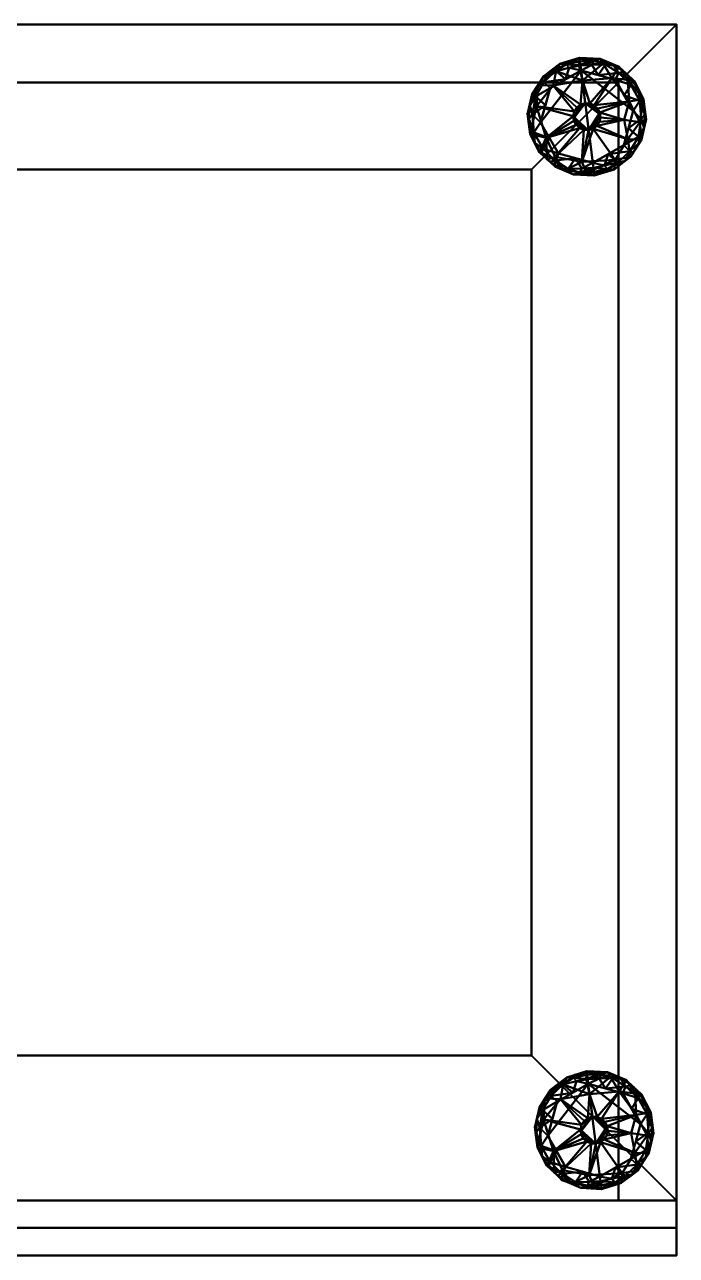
# Model space of a CAD drawing. Header units: millimetres. Extents: x -1145 to -245, y -164 to 264.
# Drawn here: x -470.1 to -245, y -161.5 to 263.5 of the extents above; entities that cross this region are included whole.
import ezdxf

# ---------------------------------------------------------------- set-up
doc = ezdxf.new("R2010")
doc.units = ezdxf.units.MM
doc.layers.add('A-GENM', color=7, linetype='Continuous', lineweight=40)

msp = doc.modelspace()

# ---------------------------------------------------------------- meshes
at = {"layer": 'A-GENM', "color": 45, "true_color": 0xad8360}
mesh = msp.add_polyface(dxfattribs=at)
corners = [(-245, 263.5, 700), (-1145, 263.5, 700), (-1145, 263.5, 725), (-245, 263.5, 725)]
mesh.append_faces([[corners[k] for k in face] for face in [(0, 1, 2, 3)]], dxfattribs={"color": 45})
mesh = msp.add_polyface(dxfattribs=at)
corners = [(-245, -161.5, 725), (-245, 263.5, 725), (-1145, 263.5, 725), (-1145, -161.5, 725)]
mesh.append_faces([[corners[k] for k in face] for face in [(1, 2, 3, 0)]], dxfattribs={"color": 45})
mesh = msp.add_polyface(dxfattribs=at)
corners = [(-245, 263.5, 700), (-245, -161.5, 700), (-1145, -161.5, 700), (-1145, 263.5, 700)]
mesh.append_faces([[corners[k] for k in face] for face in [(2, 3, 0, 1)]], dxfattribs={"color": 45})
at = {"layer": 'A-GENM', "color": 250, "true_color": 0x1d1d1d}
mesh = msp.add_polyface(dxfattribs=at)
corners = [(-1125, -142.5, 700), (-1125, 243.5, 700), (-265, 243.5, 700), (-265, -142.5, 700), (-245, -142.5, 700), (-245, 263.5, 700), (-1145, 263.5, 700), (-1145, -142.5, 700)]
mesh.append_faces([[corners[k] for k in face] for face in [(1, 2, 5, 6)]], dxfattribs={"vtx1": -1, "vtx3": -1, "color": 250})
mesh.append_faces([[corners[k] for k in face] for face in [(7, 0, 1, 6)]], dxfattribs={"vtx2": -1, "color": 250})
mesh.append_faces([[corners[k] for k in face] for face in [(2, 3, 4, 5)]], dxfattribs={"vtx3": -1, "color": 250})
mesh = msp.add_polyface(dxfattribs=at)
corners = [(-1125, -142.5, 37.47), (-1145, -142.5, 37.47), (-1145, 263.5, 37.47), (-245, 263.5, 37.47), (-245, -142.5, 37.47), (-265, -142.5, 37.47), (-265, 243.5, 37.47), (-1125, 243.5, 37.47)]
mesh.append_faces([[corners[k] for k in face] for face in [(6, 3, 4, 5)]], dxfattribs={"vtx0": -1, "color": 250})
mesh.append_faces([[corners[k] for k in face] for face in [(3, 6, 7, 2)]], dxfattribs={"vtx0": -1, "vtx2": -1, "color": 250})
mesh.append_faces([[corners[k] for k in face] for face in [(1, 2, 7, 0)]], dxfattribs={"vtx1": -1, "color": 250})
mesh = msp.add_polyface(dxfattribs=at)
corners = [(-1145, 263.5, 700), (-245, 263.5, 700), (-245, 263.5, 37.47), (-1145, 263.5, 37.47)]
mesh.append_faces([[corners[k] for k in face] for face in [(3, 0, 1, 2)]], dxfattribs={"color": 250})
mesh = msp.add_polyface(dxfattribs=at)
corners = [(-245, 263.5, 37.47), (-1145, 263.5, 37.47), (-1145, -142.5, 37.47), (-245, -142.5, 37.47), (-295, -92.5, 37.47), (-1095, -92.5, 37.47), (-1095, 213.5, 37.47), (-295, 213.5, 37.47)]
mesh.append_faces([[corners[k] for k in face] for face in [(0, 7, 4, 3), (3, 4, 5, 2)]], dxfattribs={"vtx0": -1, "vtx2": -1, "color": 250})
mesh.append_faces([[corners[k] for k in face] for face in [(6, 7, 0, 1), (5, 6, 1, 2)]], dxfattribs={"vtx1": -1, "vtx3": -1, "color": 250})
mesh = msp.add_polyface(dxfattribs=at)
corners = [(-245, 263.5, 17.47), (-245, -142.5, 17.47), (-1145, -142.5, 17.47), (-1145, 263.5, 17.47), (-295, -92.5, 17.47), (-295, 213.5, 17.47), (-1095, 213.5, 17.47), (-1095, -92.5, 17.47)]
mesh.append_faces([[corners[k] for k in face] for face in [(3, 6, 7, 2), (2, 7, 4, 1)]], dxfattribs={"vtx0": -1, "vtx2": -1, "color": 250})
mesh.append_faces([[corners[k] for k in face] for face in [(5, 6, 3, 0), (4, 5, 0, 1)]], dxfattribs={"vtx1": -1, "vtx3": -1, "color": 250})
mesh = msp.add_polyface(dxfattribs=at)
corners = [(-1145, 263.5, 37.47), (-245, 263.5, 37.47), (-245, 263.5, 17.47), (-1145, 263.5, 17.47)]
mesh.append_faces([[corners[k] for k in face] for face in [(0, 1, 2, 3)]], dxfattribs={"color": 250})
at = {"layer": 'A-GENM', "color": 45, "true_color": 0xad8360}
mesh = msp.add_polyface(dxfattribs=at)
corners = [(-245, -161.5, 700), (-245, 263.5, 700), (-245, 263.5, 725), (-245, -161.5, 725)]
mesh.append_faces([[corners[k] for k in face] for face in [(0, 1, 2, 3)]], dxfattribs={"color": 45})
at = {"layer": 'A-GENM', "color": 250, "true_color": 0x1d1d1d}
mesh = msp.add_polyface(dxfattribs=at)
corners = [(-245, 263.5, 700), (-245, -142.5, 700), (-245, -142.5, 37.47), (-245, 263.5, 37.47)]
mesh.append_faces([[corners[k] for k in face] for face in [(3, 0, 1, 2)]], dxfattribs={"color": 250})
mesh = msp.add_polyface(dxfattribs=at)
corners = [(-245, 263.5, 37.47), (-245, -142.5, 37.47), (-245, -142.5, 17.47), (-245, 263.5, 17.47)]
mesh.append_faces([[corners[k] for k in face] for face in [(3, 0, 1, 2)]], dxfattribs={"color": 250})
mesh = msp.add_polyface(dxfattribs=at)
corners = [(-273.34, 211.37, 4.38), (-280.46, 211.72, 4.38), (-287.02, 214.48, 4.38), (-292.24, 219.32, 4.38), (-295.49, 225.65, 4.38), (-296.38, 232.71, 4.38), (-294.81, 239.65, 4.38), (-290.95, 245.63, 4.38), (-285.29, 249.94, 4.38), (-278.48, 252.05, 4.38), (-278.43, 251.72, 2.69), (-278.31, 250.77, 1.26), (-278.14, 249.35, 0.31), (-277.92, 247.68, -0.02), (-288.63, 241.58, -0.02), (-291.88, 229.69, -0.02), (-285.77, 218.99, -0.02), (-273.89, 215.74, -0.02), (-273.68, 214.07, 0.31), (-273.5, 212.65, 1.26), (-273.38, 211.7, 2.69), (-282.35, 213.73, 1.15), (-286.62, 247.52, 1.15), (-278.33, 212.46, 1.46), (-283.04, 249.75, 1.46), (-288.83, 224.34, -0.02), (-290.25, 235.63, -0.02), (-294.18, 226.23, 1.13), (-293.7, 238.63, 1.15), (-277.71, 211.59, 4.38), (-282.66, 250.75, 4.38), (-294.65, 232.51, 0.87), (-291.06, 220.66, 0.87), (-286.79, 216.61, 0.77), (-279.83, 217.36, -0.02), (-283.74, 213.1, 4.38), (-284.95, 213.7, 2.66), (-288.73, 216.22, 2.56), (-288.12, 247.78, 4.38), (-289.14, 246.91, 2.66), (-290.78, 243.61, 1.11), (-291.86, 244.07, 2.73), (-283.28, 244.63, -0.02), (-292.88, 242.64, 4.38), (-277.63, 213.86, 0.37), (-282.02, 248.57, 0.37), (-295.94, 229.18, 4.38), (-295.95, 230.98, 2.45), (-295.64, 235.56, 2.56), (-293.85, 222.69, 2.51), (-291.6, 219.29, 2.36), (-289.63, 216.9, 4.38), (-293.83, 240.73, 2.47), (-295.54, 227.22, 2.64), (-295.59, 236.18, 4.38), (-293.87, 222.48, 4.38)]
mesh.append_faces([[corners[k] for k in face] for face in [(1, 23, 29), (25, 27, 15), (19, 23, 18), (13, 45, 12), (26, 28, 14), (17, 44, 34), (5, 47, 46), (3, 50, 51)]], dxfattribs={"vtx0": -1, "vtx1": -1, "color": 250})
mesh.append_faces([[corners[k] for k in face] for face in [(37, 36, 2), (18, 23, 44), (5, 48, 47), (49, 53, 27), (21, 23, 36), (20, 29, 23), (33, 36, 37), (33, 34, 21), (33, 32, 16), (52, 41, 40), (32, 27, 25), (32, 50, 49), (41, 7, 39), (24, 12, 45), (15, 27, 31), (24, 30, 10), (22, 40, 39), (32, 49, 27), (31, 28, 26), (8, 24, 39), (31, 27, 47), (34, 44, 21), (1, 36, 23), (21, 36, 33), (32, 33, 50), (37, 51, 50), (39, 40, 41), (22, 39, 24), (40, 14, 28), (22, 42, 40), (52, 43, 41), (44, 23, 21), (45, 22, 24), (22, 45, 42), (47, 27, 53), (28, 31, 48), (47, 48, 31), (52, 28, 48), (50, 3, 49), (6, 52, 48), (37, 50, 33), (28, 52, 40), (47, 53, 46), (4, 53, 49)]], dxfattribs={"vtx0": -1, "vtx1": -1, "vtx2": -1, "color": 250})
mesh.append_faces([[corners[k] for k in face] for face in [(44, 17, 18), (23, 19, 20), (31, 26, 15), (53, 4, 46), (24, 8, 30), (33, 16, 34), (37, 2, 51)]], dxfattribs={"vtx0": -1, "vtx2": -1, "color": 250})
mesh.append_faces([[corners[k] for k in face] for face in [(49, 3, 55, 4)]], dxfattribs={"vtx0": -1, "vtx3": -1, "color": 250})
mesh.append_faces([[corners[k] for k in face] for face in [(42, 14, 40), (25, 16, 32), (10, 11, 24), (11, 12, 24), (35, 2, 36, 1), (38, 8, 39, 7), (54, 6, 48, 5), (43, 7, 41), (13, 42, 45), (6, 43, 52)]], dxfattribs={"vtx1": -1, "vtx2": -1, "color": 250})
mesh.append_faces([[corners[k] for k in face] for face in [(20, 0, 29), (30, 9, 10)]], dxfattribs={"vtx2": -1, "color": 250})
mesh = msp.add_polyface(dxfattribs=at)
corners = [(-273.34, 211.37, 4.38), (-266.51, 213.49, 4.38), (-260.85, 217.8, 4.38), (-257, 223.78, 4.38), (-255.43, 230.72, 4.38), (-256.32, 237.76, 4.38), (-259.57, 244.09, 4.38), (-264.78, 248.93, 4.38), (-271.33, 251.69, 4.38), (-278.48, 252.05, 4.38), (-285.31, 249.93, 4.38), (-290.97, 245.62, 4.38), (-294.81, 239.63, 4.38), (-296.38, 232.7, 4.38), (-295.49, 225.66, 4.38), (-292.25, 219.33, 4.38), (-287.03, 214.5, 4.38), (-280.48, 211.73, 4.38), (-276.5, 236.37, 13.26), (-274.86, 236.29, 13.25), (-273.36, 235.66, 13.21), (-272.16, 234.55, 13.15), (-271.42, 233.1, 13.08), (-271.21, 231.48, 13.01), (-271.57, 229.89, 12.93), (-272.46, 228.52, 12.87), (-273.76, 227.53, 12.83), (-275.32, 227.04, 12.82), (-276.95, 227.13, 12.83), (-278.45, 227.76, 12.87), (-279.65, 228.87, 12.93), (-280.4, 230.32, 13.01), (-280.6, 231.94, 13.08), (-280.24, 233.53, 13.15), (-279.35, 234.9, 13.21), (-278.06, 235.89, 13.25), (-289.95, 224.45, 10.43), (-277.64, 216.13, 10.12), (-261.82, 223.9, 10.15), (-287.54, 242.45, 11.02), (-267.31, 245.01, 11.02), (-261.34, 236.95, 10.89), (-278.7, 249.45, 9.86), (-293.36, 235.32, 9.62), (-257.58, 229.87, 8.86), (-266.19, 216.83, 9), (-263.07, 230.66, 11.58), (-289.64, 216.91, 4.38), (-286.83, 217.88, 9.22), (-283.76, 213.11, 4.38), (-276.02, 212.32, 7.5), (-292.89, 242.62, 4.38), (-277.48, 244.17, 12.27), (-262.17, 246.51, 4.38), (-261.73, 244.38, 8.64), (-286.57, 247.42, 8.82), (-270.25, 250.05, 8.57)]
mesh.append_faces([[corners[k] for k in face] for face in [(9, 42, 8), (33, 43, 32), (51, 55, 11), (49, 48, 16), (13, 43, 12), (12, 43, 51), (6, 54, 5), (18, 52, 35), (22, 41, 21), (16, 48, 47), (23, 46, 22), (17, 50, 49), (11, 55, 10)]], dxfattribs={"vtx0": -1, "vtx1": -1, "color": 250})
mesh.append_faces([[corners[k] for k in face] for face in [(36, 48, 29), (7, 40, 54), (49, 37, 48), (54, 40, 41), (36, 47, 48), (48, 37, 28), (55, 42, 10), (40, 52, 19), (45, 2, 38), (50, 1, 45), (26, 45, 38), (38, 44, 46), (44, 5, 41), (41, 46, 44), (41, 22, 46), (37, 45, 26), (52, 56, 42), (44, 38, 3), (32, 43, 36), (39, 51, 43), (35, 52, 39), (56, 8, 42), (37, 50, 45), (39, 43, 33), (40, 20, 41), (37, 49, 50), (41, 5, 54), (42, 55, 52), (36, 43, 14), (55, 39, 52), (25, 38, 46), (39, 55, 51), (56, 40, 7), (40, 56, 52)]], dxfattribs={"vtx0": -1, "vtx1": -1, "vtx2": -1, "color": 250})
mesh.append_faces([[corners[k] for k in face] for face in [(50, 17, 0), (36, 30, 31), (45, 1, 2), (46, 24, 25), (36, 14, 15), (43, 13, 14), (38, 2, 3), (52, 18, 19), (39, 34, 35), (40, 19, 20), (36, 15, 47), (56, 7, 8)]], dxfattribs={"vtx0": -1, "vtx2": -1, "color": 250})
mesh.append_faces([[corners[k] for k in face] for face in [(54, 6, 53, 7)]], dxfattribs={"vtx0": -1, "vtx3": -1, "color": 250})
mesh.append_faces([[corners[k] for k in face] for face in [(29, 30, 36), (31, 32, 36), (28, 29, 48), (4, 5, 44), (27, 28, 37), (0, 1, 50), (25, 26, 38), (23, 24, 46), (9, 10, 42), (26, 27, 37), (20, 21, 41), (33, 34, 39), (3, 4, 44)]], dxfattribs={"vtx1": -1, "vtx2": -1, "color": 250})
mesh = msp.add_polyface(dxfattribs=at)
corners = [(-277.92, 247.68, -0.02), (-278.14, 249.35, 0.31), (-278.31, 250.77, 1.26), (-278.43, 251.72, 2.69), (-278.48, 252.05, 4.38), (-271.35, 251.7, 4.38), (-264.79, 248.94, 4.38), (-259.57, 244.1, 4.38), (-256.32, 237.77, 4.38), (-255.43, 230.71, 4.38), (-257.01, 223.77, 4.38), (-260.86, 217.79, 4.38), (-266.53, 213.48, 4.38), (-273.34, 211.37, 4.38), (-273.38, 211.7, 2.69), (-273.5, 212.65, 1.26), (-273.68, 214.07, 0.31), (-273.89, 215.74, -0.02), (-263.18, 221.84, -0.02), (-259.93, 233.73, -0.02), (-266.04, 244.43, -0.02), (-269.46, 249.69, 1.15), (-265.19, 215.9, 1.15), (-273.49, 250.96, 1.46), (-268.78, 213.67, 1.46), (-262.99, 239.08, -0.02), (-261.56, 227.78, -0.02), (-257.64, 237.19, 1.13), (-258.11, 224.79, 1.15), (-274.1, 251.83, 4.38), (-269.16, 212.67, 4.38), (-257.17, 230.91, 0.87), (-260.75, 242.76, 0.87), (-265.02, 246.81, 0.77), (-271.98, 246.06, -0.02), (-268.07, 250.32, 4.38), (-266.87, 249.72, 2.66), (-263.08, 247.2, 2.56), (-263.69, 215.63, 4.38), (-262.67, 216.51, 2.66), (-261.03, 219.81, 1.11), (-259.95, 219.35, 2.73), (-268.54, 218.79, -0.02), (-258.93, 220.78, 4.38), (-274.18, 249.56, 0.37), (-269.79, 214.85, 0.37), (-255.88, 234.24, 4.38), (-255.86, 232.44, 2.45), (-256.17, 227.86, 2.56), (-257.96, 240.72, 2.51), (-260.21, 244.13, 2.36), (-262.18, 246.52, 4.38), (-257.98, 222.69, 2.47), (-256.27, 236.2, 2.64), (-256.22, 227.24, 4.38), (-257.95, 240.93, 4.38)]
mesh.append_faces([[corners[k] for k in face] for face in [(5, 23, 29), (25, 27, 19), (17, 45, 16), (26, 28, 18), (0, 44, 34), (9, 47, 46), (7, 50, 51)]], dxfattribs={"vtx0": -1, "vtx1": -1, "color": 250})
mesh.append_faces([[corners[k] for k in face] for face in [(37, 36, 6), (1, 23, 44), (9, 48, 47), (49, 53, 27), (21, 23, 36), (3, 29, 23), (33, 36, 37), (33, 34, 21), (24, 30, 14), (20, 33, 32), (12, 24, 39), (32, 27, 25), (32, 50, 49), (41, 11, 39), (24, 16, 45), (19, 27, 31), (52, 41, 40), (22, 40, 39), (32, 49, 27), (31, 28, 26), (31, 27, 47), (34, 44, 21), (5, 36, 23), (21, 36, 33), (32, 33, 50), (37, 51, 50), (39, 40, 41), (22, 39, 24), (40, 18, 28), (22, 42, 40), (52, 43, 41), (44, 23, 21), (45, 22, 24), (22, 45, 42), (47, 27, 53), (28, 31, 48), (47, 48, 31), (52, 28, 48), (50, 7, 49), (10, 52, 48), (37, 50, 33), (28, 52, 40), (47, 53, 46), (8, 53, 49)]], dxfattribs={"vtx0": -1, "vtx1": -1, "vtx2": -1, "color": 250})
mesh.append_faces([[corners[k] for k in face] for face in [(31, 26, 19), (44, 0, 1), (23, 2, 3), (53, 8, 46), (24, 12, 30), (33, 20, 34), (37, 6, 51)]], dxfattribs={"vtx0": -1, "vtx2": -1, "color": 250})
mesh.append_faces([[corners[k] for k in face] for face in [(49, 7, 55, 8)]], dxfattribs={"vtx0": -1, "vtx3": -1, "color": 250})
mesh.append_faces([[corners[k] for k in face] for face in [(1, 2, 23), (42, 18, 40), (15, 16, 24), (14, 15, 24), (35, 6, 36, 5), (38, 12, 39, 11), (25, 20, 32), (54, 10, 48, 9), (43, 11, 41), (17, 42, 45), (10, 43, 52)]], dxfattribs={"vtx1": -1, "vtx2": -1, "color": 250})
mesh.append_faces([[corners[k] for k in face] for face in [(3, 4, 29), (30, 13, 14)]], dxfattribs={"vtx2": -1, "color": 250})
mesh = msp.add_polyface(dxfattribs=at)
corners = [(-277.92, 247.68, -0.02), (-266.04, 244.43, -0.02), (-259.93, 233.73, -0.02), (-263.18, 221.84, -0.02), (-273.89, 215.74, -0.02), (-285.77, 218.99, -0.02), (-291.88, 229.69, -0.02), (-288.63, 241.58, -0.02)]
mesh.append_faces([[corners[k] for k in face] for face in [(0, 6, 7)]], dxfattribs={"vtx0": -1, "color": 250})
mesh.append_faces([[corners[k] for k in face] for face in [(1, 2, 0)]], dxfattribs={"vtx1": -1, "color": 250})
mesh.append_faces([[corners[k] for k in face] for face in [(4, 5, 6, 0), (2, 3, 4, 0)]], dxfattribs={"vtx2": -1, "vtx3": -1, "color": 250})
mesh = msp.add_polyface(dxfattribs=at)
corners = [(-265, 243.5, 700), (-1125, 243.5, 700), (-1125, 243.5, 37.47), (-265, 243.5, 37.47)]
mesh.append_faces([[corners[k] for k in face] for face in [(3, 0, 1, 2)]], dxfattribs={"color": 250})
mesh = msp.add_polyface(dxfattribs=at)
corners = [(-265, 243.5, 57.47), (-1125, 243.5, 57.47), (-1125, -142.5, 57.47), (-265, -142.5, 57.47)]
mesh.append_faces([[corners[k] for k in face] for face in [(2, 3, 0, 1)]], dxfattribs={"color": 250})
mesh = msp.add_polyface(dxfattribs=at)
corners = [(-265, 243.5, 37.47), (-265, -142.5, 37.47), (-1125, -142.5, 37.47), (-1125, 243.5, 37.47)]
mesh.append_faces([[corners[k] for k in face] for face in [(1, 2, 3, 0)]], dxfattribs={"color": 250})
mesh = msp.add_polyface(dxfattribs=at)
corners = [(-1125, 243.5, 57.47), (-265, 243.5, 57.47), (-265, 243.5, 37.47), (-1125, 243.5, 37.47)]
mesh.append_faces([[corners[k] for k in face] for face in [(0, 1, 2, 3)]], dxfattribs={"color": 250})
mesh = msp.add_polyface(dxfattribs=at)
corners = [(-265, 243.5, 388.74), (-1125, 243.5, 388.74), (-1125, -142.5, 388.74), (-265, -142.5, 388.74)]
mesh.append_faces([[corners[k] for k in face] for face in [(3, 0, 1, 2)]], dxfattribs={"color": 250})
mesh = msp.add_polyface(dxfattribs=at)
corners = [(-265, 243.5, 368.74), (-265, -142.5, 368.74), (-1125, -142.5, 368.74), (-1125, 243.5, 368.74)]
mesh.append_faces([[corners[k] for k in face] for face in [(2, 3, 0, 1)]], dxfattribs={"color": 250})
mesh = msp.add_polyface(dxfattribs=at)
corners = [(-1125, 243.5, 388.74), (-265, 243.5, 388.74), (-265, 243.5, 368.74), (-1125, 243.5, 368.74)]
mesh.append_faces([[corners[k] for k in face] for face in [(0, 1, 2, 3)]], dxfattribs={"color": 250})
mesh = msp.add_polyface(dxfattribs=at)
corners = [(-265, -142.5, 700), (-265, 243.5, 700), (-265, 243.5, 37.47), (-265, -142.5, 37.47)]
mesh.append_faces([[corners[k] for k in face] for face in [(0, 1, 2, 3)]], dxfattribs={"color": 250})
mesh = msp.add_polyface(dxfattribs=at)
corners = [(-265, 243.5, 57.47), (-265, -142.5, 57.47), (-265, -142.5, 37.47), (-265, 243.5, 37.47)]
mesh.append_faces([[corners[k] for k in face] for face in [(0, 1, 2, 3)]], dxfattribs={"color": 250})
mesh = msp.add_polyface(dxfattribs=at)
corners = [(-265, 243.5, 388.74), (-265, -142.5, 388.74), (-265, -142.5, 368.74), (-265, 243.5, 368.74)]
mesh.append_faces([[corners[k] for k in face] for face in [(0, 1, 2, 3)]], dxfattribs={"color": 250})
mesh = msp.add_polyface(dxfattribs=at)
corners = [(-276.5, 236.37, 13.26), (-278.06, 235.89, 13.25), (-279.35, 234.9, 13.21), (-280.24, 233.53, 13.15), (-280.6, 231.94, 13.08), (-280.4, 230.32, 13.01), (-279.65, 228.87, 12.93), (-278.45, 227.76, 12.87), (-276.95, 227.13, 12.83), (-275.32, 227.05, 12.82), (-275.32, 227.05, 18.36), (-275.32, 227.05, 23.9), (-275.32, 227.05, 29.44), (-275.32, 227.05, 34.98), (-280.57, 231.12, 34.98), (-276.5, 236.37, 34.98), (-276.5, 236.37, 29.55), (-276.5, 236.37, 24.12), (-276.5, 236.37, 18.69)]
mesh.append_faces([[corners[k] for k in face] for face in [(2, 18, 1), (6, 11, 5)]], dxfattribs={"vtx0": -1, "vtx1": -1, "color": 250})
mesh.append_faces([[corners[k] for k in face] for face in [(14, 17, 4), (14, 4, 11)]], dxfattribs={"vtx0": -1, "vtx1": -1, "vtx2": -1, "color": 250})
mesh.append_faces([[corners[k] for k in face] for face in [(18, 2, 3), (17, 3, 4), (10, 6, 7)]], dxfattribs={"vtx0": -1, "vtx2": -1, "color": 250})
mesh.append_faces([[corners[k] for k in face] for face in [(16, 17, 14, 15), (9, 10, 8)]], dxfattribs={"vtx1": -1, "color": 250})
mesh.append_faces([[corners[k] for k in face] for face in [(17, 18, 3), (4, 5, 11), (10, 11, 6), (7, 8, 10)]], dxfattribs={"vtx1": -1, "vtx2": -1, "color": 250})
mesh.append_faces([[corners[k] for k in face] for face in [(18, 0, 1), (12, 13, 14, 11)]], dxfattribs={"vtx2": -1, "color": 250})
mesh = msp.add_polyface(dxfattribs=at)
corners = [(-276.5, 236.37, 34.98), (-280.57, 231.12, 34.98), (-275.32, 227.05, 34.98), (-271.24, 232.3, 34.98)]
mesh.append_faces([[corners[k] for k in face] for face in [(3, 0, 1, 2)]], dxfattribs={"color": 250})
mesh = msp.add_polyface(dxfattribs=at)
corners = [(-275.32, 227.05, 34.98), (-275.32, 227.05, 29.44), (-275.32, 227.05, 23.9), (-275.32, 227.05, 18.36), (-275.32, 227.05, 12.82), (-273.76, 227.53, 12.83), (-272.46, 228.52, 12.87), (-271.57, 229.89, 12.93), (-271.21, 231.48, 13.01), (-271.42, 233.1, 13.08), (-272.16, 234.55, 13.15), (-273.36, 235.66, 13.21), (-274.86, 236.29, 13.25), (-276.5, 236.37, 13.26), (-276.5, 236.37, 18.69), (-276.5, 236.37, 24.12), (-276.5, 236.37, 29.55), (-276.5, 236.37, 34.98), (-271.24, 232.3, 34.98)]
mesh.append_faces([[corners[k] for k in face] for face in [(5, 3, 4), (18, 15, 16, 17), (14, 12, 13)]], dxfattribs={"vtx0": -1, "color": 250})
mesh.append_faces([[corners[k] for k in face] for face in [(9, 2, 8), (11, 14, 10)]], dxfattribs={"vtx0": -1, "vtx1": -1, "color": 250})
mesh.append_faces([[corners[k] for k in face] for face in [(18, 9, 15), (2, 9, 18)]], dxfattribs={"vtx0": -1, "vtx1": -1, "vtx2": -1, "color": 250})
mesh.append_faces([[corners[k] for k in face] for face in [(7, 2, 3), (3, 5, 6), (15, 9, 10), (14, 11, 12)]], dxfattribs={"vtx0": -1, "vtx2": -1, "color": 250})
mesh.append_faces([[corners[k] for k in face] for face in [(1, 2, 18, 0)]], dxfattribs={"vtx1": -1, "color": 250})
mesh.append_faces([[corners[k] for k in face] for face in [(6, 7, 3), (7, 8, 2), (14, 15, 10)]], dxfattribs={"vtx1": -1, "vtx2": -1, "color": 250})
mesh = msp.add_polyface(dxfattribs=at)
corners = [(-295, 213.5, 37.47), (-1095, 213.5, 37.47), (-1095, 213.5, 17.47), (-295, 213.5, 17.47)]
mesh.append_faces([[corners[k] for k in face] for face in [(0, 1, 2, 3)]], dxfattribs={"color": 250})
mesh = msp.add_polyface(dxfattribs=at)
corners = [(-295, -92.5, 37.47), (-295, 213.5, 37.47), (-295, 213.5, 17.47), (-295, -92.5, 17.47)]
mesh.append_faces([[corners[k] for k in face] for face in [(3, 0, 1, 2)]], dxfattribs={"color": 250})
mesh = msp.add_polyface(dxfattribs=at)
corners = [(-1095, -92.5, 37.47), (-295, -92.5, 37.47), (-295, -92.5, 17.47), (-1095, -92.5, 17.47)]
mesh.append_faces([[corners[k] for k in face] for face in [(0, 1, 2, 3)]], dxfattribs={"color": 250})
mesh = msp.add_polyface(dxfattribs=at)
corners = [(-270.84, -138.58, 4.38), (-277.96, -138.23, 4.38), (-284.52, -135.47, 4.38), (-289.74, -130.63, 4.38), (-292.99, -124.3, 4.38), (-293.88, -117.25, 4.38), (-292.31, -110.31, 4.38), (-288.45, -104.32, 4.38), (-282.79, -100.02, 4.38), (-275.98, -97.91, 4.38), (-275.93, -98.24, 2.69), (-275.81, -99.19, 1.26), (-275.64, -100.6, 0.31), (-275.42, -102.27, -0.02), (-286.13, -108.38, -0.02), (-289.38, -120.26, -0.02), (-283.27, -130.97, -0.02), (-271.39, -134.22, -0.02), (-271.18, -135.89, 0.31), (-271, -137.31, 1.26), (-270.88, -138.25, 2.69), (-279.85, -136.22, 1.15), (-284.12, -102.44, 1.15), (-275.83, -137.49, 1.46), (-280.54, -100.2, 1.46), (-286.33, -125.62, -0.02), (-287.75, -114.32, -0.02), (-291.68, -123.72, 1.13), (-291.2, -111.33, 1.15), (-275.21, -138.37, 4.38), (-280.16, -99.2, 4.38), (-292.15, -117.45, 0.87), (-288.56, -129.3, 0.87), (-284.29, -133.35, 0.77), (-277.33, -132.59, -0.02), (-281.24, -136.85, 4.38), (-282.45, -136.26, 2.66), (-286.23, -133.73, 2.56), (-285.62, -102.17, 4.38), (-286.64, -103.05, 2.66), (-288.28, -106.35, 1.11), (-289.36, -105.89, 2.73), (-280.78, -105.33, -0.02), (-290.38, -107.32, 4.38), (-275.13, -136.09, 0.37), (-279.52, -101.39, 0.37), (-293.44, -120.78, 4.38), (-293.45, -118.97, 2.45), (-293.14, -114.4, 2.56), (-291.35, -127.26, 2.51), (-289.1, -130.67, 2.36), (-287.13, -133.05, 4.38), (-291.33, -109.22, 2.47), (-293.04, -122.74, 2.64), (-293.09, -113.78, 4.38), (-291.37, -127.47, 4.38)]
mesh.append_faces([[corners[k] for k in face] for face in [(1, 23, 29), (25, 27, 15), (19, 23, 18), (13, 45, 12), (26, 28, 14), (17, 44, 34), (5, 47, 46), (3, 50, 51)]], dxfattribs={"vtx0": -1, "vtx1": -1, "color": 250})
mesh.append_faces([[corners[k] for k in face] for face in [(37, 36, 2), (18, 23, 44), (5, 48, 47), (49, 53, 27), (21, 23, 36), (20, 29, 23), (33, 36, 37), (33, 34, 21), (33, 32, 16), (52, 41, 40), (32, 27, 25), (32, 50, 49), (41, 7, 39), (24, 12, 45), (15, 27, 31), (24, 30, 10), (22, 40, 39), (32, 49, 27), (31, 28, 26), (8, 24, 39), (31, 27, 47), (34, 44, 21), (1, 36, 23), (21, 36, 33), (32, 33, 50), (37, 51, 50), (39, 40, 41), (22, 39, 24), (40, 14, 28), (22, 42, 40), (52, 43, 41), (44, 23, 21), (45, 22, 24), (22, 45, 42), (47, 27, 53), (28, 31, 48), (47, 48, 31), (52, 28, 48), (50, 3, 49), (6, 52, 48), (37, 50, 33), (28, 52, 40), (47, 53, 46), (4, 53, 49)]], dxfattribs={"vtx0": -1, "vtx1": -1, "vtx2": -1, "color": 250})
mesh.append_faces([[corners[k] for k in face] for face in [(44, 17, 18), (23, 19, 20), (31, 26, 15), (53, 4, 46), (24, 8, 30), (33, 16, 34), (37, 2, 51)]], dxfattribs={"vtx0": -1, "vtx2": -1, "color": 250})
mesh.append_faces([[corners[k] for k in face] for face in [(49, 3, 55, 4)]], dxfattribs={"vtx0": -1, "vtx3": -1, "color": 250})
mesh.append_faces([[corners[k] for k in face] for face in [(42, 14, 40), (25, 16, 32), (10, 11, 24), (11, 12, 24), (35, 2, 36, 1), (38, 8, 39, 7), (54, 6, 48, 5), (43, 7, 41), (13, 42, 45), (6, 43, 52)]], dxfattribs={"vtx1": -1, "vtx2": -1, "color": 250})
mesh.append_faces([[corners[k] for k in face] for face in [(20, 0, 29), (30, 9, 10)]], dxfattribs={"vtx2": -1, "color": 250})
mesh = msp.add_polyface(dxfattribs=at)
corners = [(-270.84, -138.58, 4.38), (-264.01, -136.46, 4.38), (-258.35, -132.15, 4.38), (-254.5, -126.17, 4.38), (-252.93, -119.24, 4.38), (-253.82, -112.19, 4.38), (-257.07, -105.87, 4.38), (-262.28, -101.03, 4.38), (-268.83, -98.26, 4.38), (-275.98, -97.91, 4.38), (-282.81, -100.03, 4.38), (-288.47, -104.34, 4.38), (-292.31, -110.32, 4.38), (-293.88, -117.25, 4.38), (-292.99, -124.3, 4.38), (-289.75, -130.62, 4.38), (-284.53, -135.46, 4.38), (-277.98, -138.23, 4.38), (-274, -113.58, 13.26), (-272.36, -113.66, 13.25), (-270.86, -114.3, 13.21), (-269.66, -115.4, 13.15), (-268.92, -116.86, 13.08), (-268.71, -118.47, 13.01), (-269.07, -120.07, 12.93), (-269.96, -121.44, 12.87), (-271.26, -122.43, 12.83), (-272.82, -122.91, 12.82), (-274.45, -122.83, 12.83), (-275.95, -122.19, 12.87), (-277.15, -121.09, 12.93), (-277.9, -119.63, 13.01), (-278.1, -118.02, 13.08), (-277.74, -116.42, 13.15), (-276.85, -115.05, 13.21), (-275.56, -114.07, 13.25), (-287.45, -125.51, 10.43), (-275.14, -133.82, 10.12), (-259.32, -126.05, 10.15), (-285.04, -107.5, 11.02), (-264.81, -104.95, 11.02), (-258.84, -113, 10.89), (-276.2, -100.5, 9.86), (-290.86, -114.63, 9.62), (-255.08, -120.08, 8.86), (-263.69, -133.13, 9), (-260.57, -119.3, 11.58), (-287.14, -133.04, 4.38), (-284.33, -132.08, 9.22), (-281.26, -136.84, 4.38), (-273.52, -137.63, 7.5), (-290.39, -107.33, 4.38), (-274.98, -105.78, 12.27), (-259.67, -103.45, 4.38), (-259.23, -105.57, 8.64), (-284.07, -102.54, 8.82), (-267.75, -99.9, 8.57)]
mesh.append_faces([[corners[k] for k in face] for face in [(9, 42, 8), (33, 43, 32), (51, 55, 11), (49, 48, 16), (13, 43, 12), (12, 43, 51), (6, 54, 5), (18, 52, 35), (22, 41, 21), (16, 48, 47), (23, 46, 22), (17, 50, 49), (11, 55, 10)]], dxfattribs={"vtx0": -1, "vtx1": -1, "color": 250})
mesh.append_faces([[corners[k] for k in face] for face in [(36, 48, 29), (7, 40, 54), (49, 37, 48), (54, 40, 41), (36, 47, 48), (48, 37, 28), (55, 42, 10), (40, 52, 19), (45, 2, 38), (50, 1, 45), (26, 45, 38), (38, 44, 46), (44, 5, 41), (41, 46, 44), (41, 22, 46), (37, 45, 26), (52, 56, 42), (44, 38, 3), (32, 43, 36), (39, 51, 43), (35, 52, 39), (56, 8, 42), (37, 50, 45), (39, 43, 33), (40, 20, 41), (37, 49, 50), (41, 5, 54), (42, 55, 52), (36, 43, 14), (55, 39, 52), (25, 38, 46), (39, 55, 51), (56, 40, 7), (40, 56, 52)]], dxfattribs={"vtx0": -1, "vtx1": -1, "vtx2": -1, "color": 250})
mesh.append_faces([[corners[k] for k in face] for face in [(50, 17, 0), (36, 30, 31), (45, 1, 2), (46, 24, 25), (36, 14, 15), (43, 13, 14), (38, 2, 3), (52, 18, 19), (39, 34, 35), (40, 19, 20), (36, 15, 47), (56, 7, 8)]], dxfattribs={"vtx0": -1, "vtx2": -1, "color": 250})
mesh.append_faces([[corners[k] for k in face] for face in [(54, 6, 53, 7)]], dxfattribs={"vtx0": -1, "vtx3": -1, "color": 250})
mesh.append_faces([[corners[k] for k in face] for face in [(29, 30, 36), (31, 32, 36), (28, 29, 48), (4, 5, 44), (27, 28, 37), (0, 1, 50), (25, 26, 38), (23, 24, 46), (9, 10, 42), (26, 27, 37), (20, 21, 41), (33, 34, 39), (3, 4, 44)]], dxfattribs={"vtx1": -1, "vtx2": -1, "color": 250})
mesh = msp.add_polyface(dxfattribs=at)
corners = [(-275.42, -102.27, -0.02), (-275.64, -100.6, 0.31), (-275.81, -99.19, 1.26), (-275.93, -98.24, 2.69), (-275.98, -97.91, 4.38), (-268.85, -98.26, 4.38), (-262.29, -101.02, 4.38), (-257.07, -105.86, 4.38), (-253.82, -112.19, 4.38), (-252.93, -119.24, 4.38), (-254.51, -126.18, 4.38), (-258.36, -132.17, 4.38), (-264.03, -136.47, 4.38), (-270.84, -138.58, 4.38), (-270.88, -138.25, 2.69), (-271, -137.31, 1.26), (-271.18, -135.89, 0.31), (-271.39, -134.22, -0.02), (-260.68, -128.11, -0.02), (-257.43, -116.23, -0.02), (-263.54, -105.52, -0.02), (-266.96, -100.27, 1.15), (-262.69, -134.05, 1.15), (-270.99, -99, 1.46), (-266.28, -136.29, 1.46), (-260.49, -110.88, -0.02), (-259.06, -122.17, -0.02), (-255.14, -112.77, 1.13), (-255.61, -125.16, 1.15), (-271.6, -98.12, 4.38), (-266.66, -137.29, 4.38), (-254.67, -119.04, 0.87), (-258.25, -107.19, 0.87), (-262.52, -103.15, 0.77), (-269.48, -103.9, -0.02), (-265.57, -99.64, 4.38), (-264.37, -100.23, 2.66), (-260.58, -102.76, 2.56), (-261.19, -134.32, 4.38), (-260.17, -133.44, 2.66), (-258.53, -130.14, 1.11), (-257.45, -130.6, 2.73), (-266.04, -131.17, -0.02), (-256.43, -129.17, 4.38), (-271.68, -100.4, 0.37), (-267.29, -135.1, 0.37), (-253.38, -115.71, 4.38), (-253.36, -117.52, 2.45), (-253.67, -122.09, 2.56), (-255.46, -109.23, 2.51), (-257.71, -105.83, 2.36), (-259.68, -103.44, 4.38), (-255.48, -127.27, 2.47), (-253.77, -113.75, 2.64), (-253.72, -122.71, 4.38), (-255.45, -109.02, 4.38)]
mesh.append_faces([[corners[k] for k in face] for face in [(5, 23, 29), (25, 27, 19), (17, 45, 16), (26, 28, 18), (0, 44, 34), (9, 47, 46), (7, 50, 51)]], dxfattribs={"vtx0": -1, "vtx1": -1, "color": 250})
mesh.append_faces([[corners[k] for k in face] for face in [(37, 36, 6), (1, 23, 44), (9, 48, 47), (49, 53, 27), (21, 23, 36), (3, 29, 23), (33, 36, 37), (33, 34, 21), (24, 30, 14), (20, 33, 32), (12, 24, 39), (32, 27, 25), (32, 50, 49), (41, 11, 39), (24, 16, 45), (19, 27, 31), (52, 41, 40), (22, 40, 39), (32, 49, 27), (31, 28, 26), (31, 27, 47), (34, 44, 21), (5, 36, 23), (21, 36, 33), (32, 33, 50), (37, 51, 50), (39, 40, 41), (22, 39, 24), (40, 18, 28), (22, 42, 40), (52, 43, 41), (44, 23, 21), (45, 22, 24), (22, 45, 42), (47, 27, 53), (28, 31, 48), (47, 48, 31), (52, 28, 48), (50, 7, 49), (10, 52, 48), (37, 50, 33), (28, 52, 40), (47, 53, 46), (8, 53, 49)]], dxfattribs={"vtx0": -1, "vtx1": -1, "vtx2": -1, "color": 250})
mesh.append_faces([[corners[k] for k in face] for face in [(31, 26, 19), (44, 0, 1), (23, 2, 3), (53, 8, 46), (24, 12, 30), (33, 20, 34), (37, 6, 51)]], dxfattribs={"vtx0": -1, "vtx2": -1, "color": 250})
mesh.append_faces([[corners[k] for k in face] for face in [(49, 7, 55, 8)]], dxfattribs={"vtx0": -1, "vtx3": -1, "color": 250})
mesh.append_faces([[corners[k] for k in face] for face in [(1, 2, 23), (42, 18, 40), (15, 16, 24), (14, 15, 24), (35, 6, 36, 5), (38, 12, 39, 11), (25, 20, 32), (54, 10, 48, 9), (43, 11, 41), (17, 42, 45), (10, 43, 52)]], dxfattribs={"vtx1": -1, "vtx2": -1, "color": 250})
mesh.append_faces([[corners[k] for k in face] for face in [(3, 4, 29), (30, 13, 14)]], dxfattribs={"vtx2": -1, "color": 250})
mesh = msp.add_polyface(dxfattribs=at)
corners = [(-275.42, -102.27, -0.02), (-263.54, -105.52, -0.02), (-257.43, -116.23, -0.02), (-260.68, -128.11, -0.02), (-271.39, -134.22, -0.02), (-283.27, -130.97, -0.02), (-289.38, -120.26, -0.02), (-286.13, -108.38, -0.02)]
mesh.append_faces([[corners[k] for k in face] for face in [(0, 6, 7)]], dxfattribs={"vtx0": -1, "color": 250})
mesh.append_faces([[corners[k] for k in face] for face in [(1, 2, 0)]], dxfattribs={"vtx1": -1, "color": 250})
mesh.append_faces([[corners[k] for k in face] for face in [(4, 5, 6, 0), (2, 3, 4, 0)]], dxfattribs={"vtx2": -1, "vtx3": -1, "color": 250})
mesh = msp.add_polyface(dxfattribs=at)
corners = [(-274, -113.58, 13.26), (-275.56, -114.07, 13.25), (-276.85, -115.05, 13.21), (-277.74, -116.42, 13.15), (-278.1, -118.02, 13.08), (-277.9, -119.63, 13.01), (-277.15, -121.09, 12.93), (-275.95, -122.19, 12.87), (-274.45, -122.83, 12.83), (-272.82, -122.91, 12.82), (-272.82, -122.91, 18.36), (-272.82, -122.91, 23.9), (-272.82, -122.91, 29.44), (-272.82, -122.91, 34.98), (-278.07, -118.83, 34.98), (-274, -113.58, 34.98), (-274, -113.58, 29.55), (-274, -113.58, 24.12), (-274, -113.58, 18.69)]
mesh.append_faces([[corners[k] for k in face] for face in [(2, 18, 1), (6, 11, 5)]], dxfattribs={"vtx0": -1, "vtx1": -1, "color": 250})
mesh.append_faces([[corners[k] for k in face] for face in [(14, 17, 4), (14, 4, 11)]], dxfattribs={"vtx0": -1, "vtx1": -1, "vtx2": -1, "color": 250})
mesh.append_faces([[corners[k] for k in face] for face in [(18, 2, 3), (17, 3, 4), (10, 6, 7)]], dxfattribs={"vtx0": -1, "vtx2": -1, "color": 250})
mesh.append_faces([[corners[k] for k in face] for face in [(16, 17, 14, 15), (9, 10, 8)]], dxfattribs={"vtx1": -1, "color": 250})
mesh.append_faces([[corners[k] for k in face] for face in [(17, 18, 3), (4, 5, 11), (10, 11, 6), (7, 8, 10)]], dxfattribs={"vtx1": -1, "vtx2": -1, "color": 250})
mesh.append_faces([[corners[k] for k in face] for face in [(18, 0, 1), (12, 13, 14, 11)]], dxfattribs={"vtx2": -1, "color": 250})
mesh = msp.add_polyface(dxfattribs=at)
corners = [(-274, -113.58, 34.98), (-278.07, -118.83, 34.98), (-272.82, -122.91, 34.98), (-268.74, -117.66, 34.98)]
mesh.append_faces([[corners[k] for k in face] for face in [(3, 0, 1, 2)]], dxfattribs={"color": 250})
mesh = msp.add_polyface(dxfattribs=at)
corners = [(-272.82, -122.91, 34.98), (-272.82, -122.91, 29.44), (-272.82, -122.91, 23.9), (-272.82, -122.91, 18.36), (-272.82, -122.91, 12.82), (-271.26, -122.43, 12.83), (-269.96, -121.44, 12.87), (-269.07, -120.07, 12.93), (-268.71, -118.47, 13.01), (-268.92, -116.86, 13.08), (-269.66, -115.4, 13.15), (-270.86, -114.3, 13.21), (-272.36, -113.66, 13.25), (-274, -113.58, 13.26), (-274, -113.58, 18.69), (-274, -113.58, 24.12), (-274, -113.58, 29.55), (-274, -113.58, 34.98), (-268.74, -117.66, 34.98)]
mesh.append_faces([[corners[k] for k in face] for face in [(5, 3, 4), (18, 15, 16, 17), (14, 12, 13)]], dxfattribs={"vtx0": -1, "color": 250})
mesh.append_faces([[corners[k] for k in face] for face in [(9, 2, 8), (11, 14, 10)]], dxfattribs={"vtx0": -1, "vtx1": -1, "color": 250})
mesh.append_faces([[corners[k] for k in face] for face in [(18, 9, 15), (2, 9, 18)]], dxfattribs={"vtx0": -1, "vtx1": -1, "vtx2": -1, "color": 250})
mesh.append_faces([[corners[k] for k in face] for face in [(7, 2, 3), (3, 5, 6), (15, 9, 10), (14, 11, 12)]], dxfattribs={"vtx0": -1, "vtx2": -1, "color": 250})
mesh.append_faces([[corners[k] for k in face] for face in [(1, 2, 18, 0)]], dxfattribs={"vtx1": -1, "color": 250})
mesh.append_faces([[corners[k] for k in face] for face in [(6, 7, 3), (7, 8, 2), (14, 15, 10)]], dxfattribs={"vtx1": -1, "vtx2": -1, "color": 250})
mesh = msp.add_polyface(dxfattribs=at)
corners = [(-245, -142.5, 37.47), (-1145, -142.5, 37.47), (-1145, -142.5, 17.47), (-245, -142.5, 17.47)]
mesh.append_faces([[corners[k] for k in face] for face in [(0, 1, 2, 3)]], dxfattribs={"color": 250})
mesh = msp.add_polyface(dxfattribs=at)
corners = [(-265, -142.5, 57.47), (-1125, -142.5, 57.47), (-1125, -142.5, 37.47), (-265, -142.5, 37.47)]
mesh.append_faces([[corners[k] for k in face] for face in [(0, 1, 2, 3)]], dxfattribs={"color": 250})
mesh = msp.add_polyface(dxfattribs=at)
corners = [(-265, -142.5, 388.74), (-1125, -142.5, 388.74), (-1125, -142.5, 368.74), (-265, -142.5, 368.74)]
mesh.append_faces([[corners[k] for k in face] for face in [(0, 1, 2, 3)]], dxfattribs={"color": 250})
at = {"layer": 'A-GENM', "color": 45, "true_color": 0xad8360}
mesh = msp.add_polyface(dxfattribs=at)
corners = [(-245, -142.5, 37.47), (-245, -161.5, 37.47), (-693.32, -161.5, 37.47), (-693.32, -142.5, 37.47)]
mesh.append_faces([[corners[k] for k in face] for face in [(3, 0, 1, 2)]], dxfattribs={"color": 45})
mesh = msp.add_polyface(dxfattribs=at)
corners = [(-245, -142.5, 685), (-245, -142.5, 37.47), (-693.32, -142.5, 37.47), (-693.32, -142.5, 685)]
mesh.append_faces([[corners[k] for k in face] for face in [(3, 0, 1, 2)]], dxfattribs={"color": 45})
mesh = msp.add_polyface(dxfattribs=at)
corners = [(-245, -152, 692.5), (-245, -142.5, 685), (-693.32, -142.5, 685), (-693.32, -152, 692.5)]
mesh.append_faces([[corners[k] for k in face] for face in [(0, 1, 2, 3)]], dxfattribs={"color": 45})
at = {"layer": 'A-GENM', "color": 250, "true_color": 0x1d1d1d}
mesh = msp.add_polyface(dxfattribs=at)
corners = [(-245, -142.5, 700), (-265, -142.5, 700), (-265, -142.5, 37.47), (-245, -142.5, 37.47)]
mesh.append_faces([[corners[k] for k in face] for face in [(3, 0, 1, 2)]], dxfattribs={"color": 250})
at = {"layer": 'A-GENM', "color": 45, "true_color": 0xad8360}
mesh = msp.add_polyface(dxfattribs=at)
corners = [(-245, -161.5, 37.47), (-245, -142.5, 37.47), (-245, -142.5, 685), (-245, -152, 692.5), (-245, -161.5, 692.5)]
mesh.append_faces([[corners[k] for k in face] for face in [(2, 0, 1)]], dxfattribs={"vtx0": -1, "color": 45})
mesh.append_faces([[corners[k] for k in face] for face in [(4, 0, 2, 3)]], dxfattribs={"vtx1": -1, "color": 45})
mesh = msp.add_polyface(dxfattribs=at)
corners = [(-245, -161.5, 692.5), (-245, -152, 692.5), (-693.32, -152, 692.5), (-693.32, -161.5, 692.5)]
mesh.append_faces([[corners[k] for k in face] for face in [(3, 0, 1, 2)]], dxfattribs={"color": 45})
mesh = msp.add_polyface(dxfattribs=at)
corners = [(-1145, -161.5, 700), (-245, -161.5, 700), (-245, -161.5, 725), (-1145, -161.5, 725)]
mesh.append_faces([[corners[k] for k in face] for face in [(0, 1, 2, 3)]], dxfattribs={"color": 45})
mesh = msp.add_polyface(dxfattribs=at)
corners = [(-245, -161.5, 37.47), (-245, -161.5, 692.5), (-693.32, -161.5, 692.5), (-693.32, -161.5, 37.47)]
mesh.append_faces([[corners[k] for k in face] for face in [(0, 1, 2, 3)]], dxfattribs={"color": 45})

doc.saveas('drawing.dxf')
